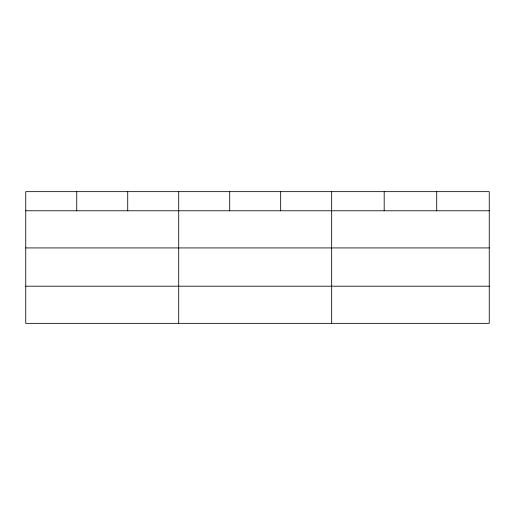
<?xml version="1.0" encoding="UTF-8"?>
<svg xmlns="http://www.w3.org/2000/svg" width="515" height="515" viewBox="0 0 515 515"><rect width="100%" height="100%" fill="white"/><g stroke="black" fill="none" stroke-linecap="round" stroke-linejoin="round"><path stroke-width="0.77" d="M489.25 247.927L489.25 191.657L25.75 191.657L25.75 323.343L489.25 323.343L489.25 247.927L25.75 247.927M25.75 210.777L489.25 210.777M25.75 286.198L489.25 286.198M436.72 191.657L436.72 210.777M384.19 191.657L384.19 210.777M331.66 191.657L331.66 323.343M280.675 191.657L280.675 210.777M229.69 191.657L229.69 210.777M178.705 191.657L178.705 323.343M127.72 191.657L127.72 210.777M76.735 191.657L76.735 210.777"/></g></svg>
